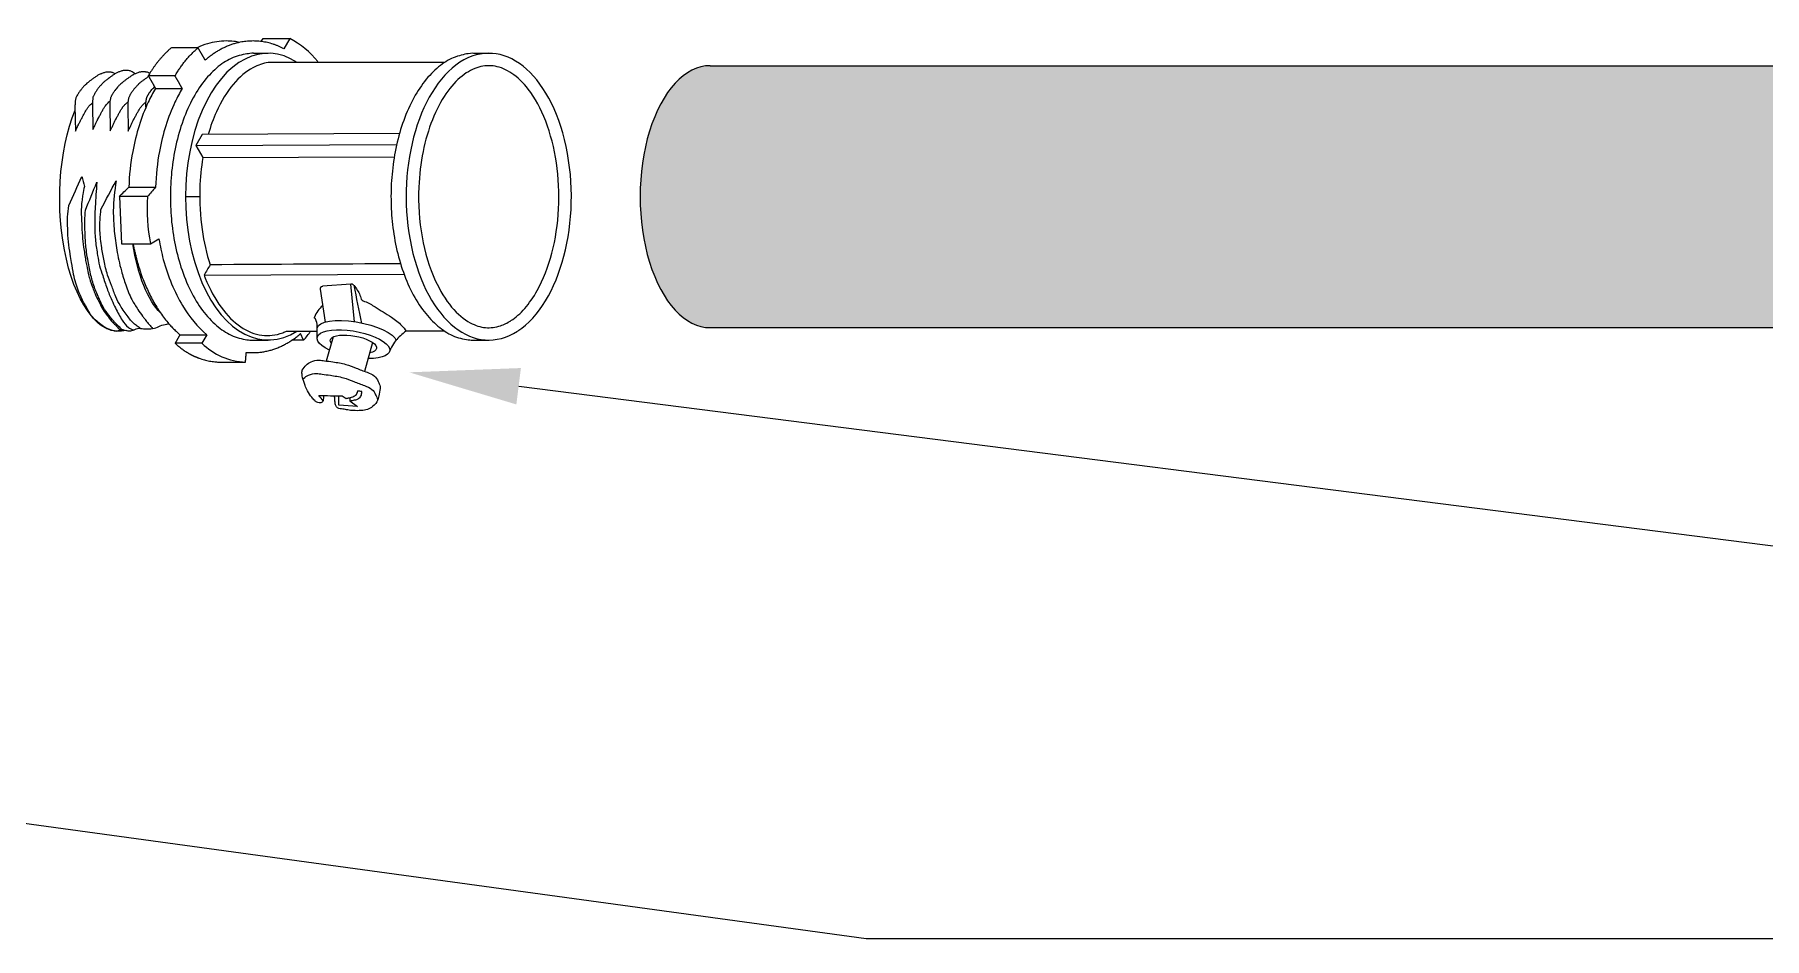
# Model space of a CAD drawing. Header units: metres. Extents: x 86 to 375, y -25 to 177.
# Drawn here: x 243.2 to 255.75, y 54.08 to 60.64 of the extents above; entities that cross this region are included whole.
import ezdxf

# ---------------------------------------------------------------- set-up
doc = ezdxf.new("R2010")
doc.units = ezdxf.units.M

msp = doc.modelspace()

# ---------------------------------------------------------------- hatches: boundary and pattern name
at = {"lineweight": 0, "transparency": 33554687}
h = msp.add_hatch(color=8, dxfattribs=at)
h.dxf.hatch_style = 1
edge = h.paths.add_edge_path()
edge.add_ellipse((256.356, 59.464), major_axis=(0, 0.95), ratio=0.535366, start_angle=0, end_angle=180, ccw=False)
edge.add_line((256.356, 60.414), (248.101, 60.414))
edge.add_ellipse((248.101, 59.464), major_axis=(0, 0.95), ratio=0.535367, start_angle=0, end_angle=180)
edge.add_line((248.101, 58.514), (256.356, 58.514))

# ---------------------------------------------------------------- linework, layer by layer
at = {"lineweight": 0}
for p, q in [((244.845, 60.589), (244.858, 60.612)), ((244.858, 60.612), (245.052, 60.612)), ((245.052, 60.612), (245.009, 60.537)), ((243.652, 60.338), (243.647, 60.335)), ((243.656, 60.341), (243.652, 60.338)), ((243.661, 60.344), (243.656, 60.341)), ((243.666, 60.347), (243.661, 60.344)), ((243.671, 60.349), (243.666, 60.347)), ((243.676, 60.352), (243.671, 60.349)), ((243.681, 60.354), (243.676, 60.352)), ((243.686, 60.356), (243.681, 60.354)), ((243.69, 60.358), (243.686, 60.356)), ((243.696, 60.36), (243.69, 60.358)), ((243.702, 60.362), (243.696, 60.36)), ((243.707, 60.363), (243.702, 60.362)), ((243.712, 60.365), (243.707, 60.363)), ((243.718, 60.366), (243.712, 60.365)), ((243.722, 60.366), (243.718, 60.366)), ((243.729, 60.367), (243.722, 60.366)), ((243.734, 60.367), (243.729, 60.367)), ((243.74, 60.367), (243.734, 60.367)), ((243.745, 60.367), (243.74, 60.367)), ((243.752, 60.366), (243.745, 60.367)), ((243.756, 60.366), (243.752, 60.366)), ((243.762, 60.365), (243.756, 60.366)), ((243.761, 60.338), (243.756, 60.335)), ((243.765, 60.342), (243.761, 60.338)), ((243.767, 60.364), (243.762, 60.365)), ((243.77, 60.345), (243.765, 60.342)), ((243.772, 60.362), (243.767, 60.364)), ((243.774, 60.348), (243.77, 60.345)), ((243.777, 60.359), (243.772, 60.362)), ((243.779, 60.351), (243.774, 60.348)), ((243.782, 60.357), (243.777, 60.359)), ((243.784, 60.354), (243.779, 60.351)), ((243.785, 60.355), (243.782, 60.357)), ((243.788, 60.357), (243.784, 60.354)), ((243.793, 60.359), (243.788, 60.357)), ((243.798, 60.362), (243.793, 60.359)), ((243.803, 60.364), (243.798, 60.362)), ((243.808, 60.366), (243.803, 60.364)), ((243.813, 60.369), (243.808, 60.366)), ((243.817, 60.37), (243.813, 60.369)), ((243.823, 60.372), (243.817, 60.37)), ((243.829, 60.374), (243.823, 60.372)), ((243.834, 60.376), (243.829, 60.374)), ((243.839, 60.377), (243.834, 60.376)), ((243.845, 60.378), (243.839, 60.377)), ((243.849, 60.379), (243.845, 60.378)), ((243.856, 60.38), (243.849, 60.379)), ((243.861, 60.38), (243.856, 60.38)), ((243.867, 60.38), (243.861, 60.38)), ((243.872, 60.38), (243.867, 60.38)), ((243.879, 60.379), (243.872, 60.38)), ((243.883, 60.378), (243.879, 60.379)), ((243.889, 60.377), (243.883, 60.378)), ((243.894, 60.376), (243.889, 60.377)), ((243.9, 60.374), (243.894, 60.376)), ((243.9, 60.338), (243.895, 60.334)), ((243.904, 60.372), (243.9, 60.374)), ((243.904, 60.341), (243.9, 60.338)), ((243.909, 60.369), (243.904, 60.372)), ((243.909, 60.344), (243.904, 60.341)), ((243.931, 60.355), (243.909, 60.369)), ((243.914, 60.346), (243.909, 60.344)), ((243.918, 60.349), (243.914, 60.346)), ((243.923, 60.352), (243.918, 60.349)), ((243.928, 60.354), (243.923, 60.352)), ((243.933, 60.356), (243.928, 60.354)), ((243.938, 60.358), (243.933, 60.356)), ((243.943, 60.36), (243.938, 60.358)), ((243.949, 60.362), (243.943, 60.36)), ((243.954, 60.364), (243.949, 60.362)), ((243.959, 60.366), (243.954, 60.364)), ((243.965, 60.367), (243.959, 60.366)), ((243.97, 60.368), (243.965, 60.367)), ((243.974, 60.369), (243.97, 60.368)), ((243.981, 60.369), (243.974, 60.369)), ((243.987, 60.37), (243.981, 60.369)), ((243.992, 60.37), (243.987, 60.37)), ((243.998, 60.369), (243.992, 60.37)), ((244.005, 60.369), (243.998, 60.369)), ((244.009, 60.368), (244.005, 60.369)), ((244.014, 60.367), (244.009, 60.368)), ((244.02, 60.366), (244.014, 60.367)), ((244.025, 60.364), (244.02, 60.366)), ((244.03, 60.362), (244.025, 60.364)), ((244.22, 60.34), (244.026, 60.34)), ((244.028, 60.336), (244.026, 60.334)), ((244.034, 60.359), (244.03, 60.362)), ((244.036, 60.358), (244.034, 60.359)), ((245.252, 60.437), (245.256, 60.444)), ((243.52, 60.215), (243.517, 60.21)), ((243.523, 60.219), (243.52, 60.215)), ((243.526, 60.224), (243.523, 60.219)), ((243.529, 60.228), (243.526, 60.224)), ((243.532, 60.233), (243.529, 60.228)), ((243.536, 60.237), (243.532, 60.233)), ((243.539, 60.242), (243.536, 60.237)), ((243.543, 60.246), (243.539, 60.242)), ((243.546, 60.25), (243.543, 60.246)), ((243.55, 60.254), (243.546, 60.25)), ((243.553, 60.258), (243.55, 60.254)), ((243.557, 60.263), (243.553, 60.258)), ((243.561, 60.267), (243.557, 60.263)), ((243.565, 60.27), (243.561, 60.267)), ((243.569, 60.274), (243.565, 60.27)), ((243.573, 60.278), (243.569, 60.274)), ((243.575, 60.28), (243.573, 60.278)), ((243.581, 60.286), (243.575, 60.28)), ((243.585, 60.289), (243.581, 60.286)), ((243.589, 60.293), (243.585, 60.289)), ((243.594, 60.296), (243.589, 60.293)), ((243.598, 60.299), (243.594, 60.296)), ((243.602, 60.303), (243.598, 60.299)), ((243.607, 60.306), (243.602, 60.303)), ((243.611, 60.309), (243.607, 60.306)), ((243.617, 60.313), (243.611, 60.309)), ((243.62, 60.316), (243.617, 60.313)), ((243.625, 60.319), (243.62, 60.316)), ((243.629, 60.323), (243.625, 60.319)), ((243.634, 60.326), (243.629, 60.323)), ((243.638, 60.329), (243.634, 60.326)), ((243.639, 60.215), (243.635, 60.208)), ((243.643, 60.332), (243.638, 60.329)), ((243.641, 60.218), (243.639, 60.215)), ((243.644, 60.223), (243.641, 60.218)), ((243.647, 60.335), (243.643, 60.332)), ((243.647, 60.227), (243.644, 60.223)), ((243.65, 60.232), (243.647, 60.227)), ((243.653, 60.236), (243.65, 60.232)), ((243.656, 60.241), (243.653, 60.236)), ((243.659, 60.245), (243.656, 60.241)), ((243.663, 60.25), (243.659, 60.245)), ((243.666, 60.254), (243.663, 60.25)), ((243.67, 60.258), (243.666, 60.254)), ((243.673, 60.263), (243.67, 60.258)), ((243.677, 60.267), (243.673, 60.263)), ((243.681, 60.271), (243.677, 60.267)), ((243.684, 60.275), (243.681, 60.271)), ((243.688, 60.279), (243.684, 60.275)), ((243.692, 60.283), (243.688, 60.279)), ((243.696, 60.287), (243.692, 60.283)), ((243.7, 60.291), (243.696, 60.287)), ((243.702, 60.293), (243.7, 60.291)), ((243.708, 60.298), (243.702, 60.293)), ((243.712, 60.302), (243.708, 60.298)), ((243.716, 60.305), (243.712, 60.302)), ((243.721, 60.308), (243.716, 60.305)), ((243.725, 60.312), (243.721, 60.308)), ((243.73, 60.315), (243.725, 60.312)), ((243.734, 60.319), (243.73, 60.315)), ((243.738, 60.322), (243.734, 60.319)), ((243.744, 60.326), (243.738, 60.322)), ((243.747, 60.328), (243.744, 60.326)), ((243.752, 60.332), (243.747, 60.328)), ((243.756, 60.335), (243.752, 60.332)), ((243.769, 60.212), (243.766, 60.208)), ((243.772, 60.217), (243.769, 60.212)), ((243.775, 60.222), (243.772, 60.217)), ((243.778, 60.226), (243.775, 60.222)), ((243.782, 60.231), (243.778, 60.226)), ((243.785, 60.235), (243.782, 60.231)), ((243.788, 60.24), (243.785, 60.235)), ((243.792, 60.244), (243.788, 60.24)), ((243.795, 60.248), (243.792, 60.244)), ((243.799, 60.252), (243.795, 60.248)), ((243.802, 60.257), (243.799, 60.252)), ((243.806, 60.261), (243.802, 60.257)), ((243.81, 60.265), (243.806, 60.261)), ((243.813, 60.269), (243.81, 60.265)), ((243.817, 60.273), (243.813, 60.269)), ((243.821, 60.277), (243.817, 60.273)), ((243.825, 60.28), (243.821, 60.277)), ((243.828, 60.283), (243.825, 60.28)), ((243.833, 60.288), (243.828, 60.283)), ((243.838, 60.291), (243.833, 60.288)), ((243.842, 60.295), (243.838, 60.291)), ((243.846, 60.298), (243.842, 60.295)), ((243.851, 60.302), (243.846, 60.298)), ((243.855, 60.305), (243.851, 60.302)), ((243.859, 60.308), (243.855, 60.305)), ((243.864, 60.312), (243.859, 60.308)), ((243.869, 60.316), (243.864, 60.312)), ((243.873, 60.318), (243.869, 60.316)), ((243.877, 60.322), (243.873, 60.318)), ((243.882, 60.325), (243.877, 60.322)), ((243.886, 60.328), (243.882, 60.325)), ((243.891, 60.331), (243.886, 60.328)), ((243.895, 60.334), (243.891, 60.331)), ((243.9, 60.212), (243.897, 60.207)), ((243.903, 60.217), (243.9, 60.212)), ((243.906, 60.221), (243.903, 60.217)), ((243.909, 60.226), (243.906, 60.221)), ((243.912, 60.23), (243.909, 60.226)), ((243.916, 60.235), (243.912, 60.23)), ((243.919, 60.239), (243.916, 60.235)), ((243.922, 60.243), (243.919, 60.239)), ((243.926, 60.248), (243.922, 60.243)), ((243.929, 60.252), (243.926, 60.248)), ((243.933, 60.256), (243.929, 60.252)), ((243.937, 60.26), (243.933, 60.256)), ((243.94, 60.264), (243.937, 60.26)), ((243.944, 60.268), (243.94, 60.264)), ((243.948, 60.272), (243.944, 60.268)), ((243.952, 60.276), (243.948, 60.272)), ((243.956, 60.28), (243.952, 60.276)), ((243.958, 60.282), (243.956, 60.28)), ((243.964, 60.287), (243.958, 60.282)), ((243.968, 60.291), (243.964, 60.287)), ((243.973, 60.294), (243.968, 60.291)), ((243.977, 60.298), (243.973, 60.294)), ((243.981, 60.301), (243.977, 60.298)), ((243.986, 60.305), (243.981, 60.301)), ((243.99, 60.308), (243.986, 60.305)), ((243.995, 60.311), (243.99, 60.308)), ((244, 60.315), (243.995, 60.311)), ((244.003, 60.318), (244, 60.315)), ((244.008, 60.321), (244.003, 60.318)), ((244.012, 60.324), (244.008, 60.321)), ((244.017, 60.328), (244.012, 60.324)), ((244.021, 60.331), (244.017, 60.328)), ((244.026, 60.334), (244.021, 60.331)), ((243.495, 60.132), (243.494, 60.126)), ((243.494, 60.126), (243.494, 60.121)), ((243.494, 60.121), (243.497, 59.939)), ((243.496, 60.154), (243.495, 60.148)), ((243.495, 60.148), (243.495, 60.143)), ((243.495, 60.143), (243.495, 60.137)), ((243.495, 60.137), (243.495, 60.132)), ((243.497, 60.165), (243.496, 60.159)), ((243.496, 60.159), (243.496, 60.154)), ((243.498, 60.17), (243.497, 60.165)), ((243.5, 60.177), (243.498, 60.17)), ((243.501, 60.181), (243.5, 60.177)), ((243.503, 60.186), (243.501, 60.181)), ((243.506, 60.191), (243.503, 60.186)), ((243.508, 60.196), (243.506, 60.191)), ((243.512, 60.202), (243.508, 60.196)), ((243.514, 60.206), (243.512, 60.202)), ((243.517, 60.21), (243.514, 60.206)), ((243.569, 60.08), (243.572, 60.086)), ((243.572, 60.086), (243.575, 60.091)), ((243.575, 60.091), (243.578, 60.096)), ((243.578, 60.096), (243.582, 60.101)), ((243.582, 60.101), (243.585, 60.106)), ((243.585, 60.106), (243.588, 60.11)), ((243.588, 60.11), (243.592, 60.116)), ((243.592, 60.116), (243.596, 60.121)), ((243.596, 60.121), (243.6, 60.125)), ((243.6, 60.125), (243.605, 60.13)), ((243.605, 60.13), (243.608, 60.133)), ((243.608, 60.133), (243.614, 60.138)), ((243.614, 60.138), (243.618, 60.142)), ((243.618, 60.142), (243.622, 60.145)), ((243.623, 60.166), (243.622, 60.161)), ((243.622, 60.161), (243.622, 60.155)), ((243.622, 60.155), (243.622, 60.15)), ((243.622, 60.15), (243.622, 60.144)), ((243.622, 60.144), (243.622, 60.139)), ((243.622, 60.139), (243.622, 60.133)), ((243.622, 60.133), (243.624, 59.951)), ((243.624, 60.177), (243.623, 60.172)), ((243.623, 60.172), (243.623, 60.166)), ((243.625, 60.183), (243.624, 60.177)), ((243.627, 60.19), (243.625, 60.183)), ((243.629, 60.193), (243.627, 60.19)), ((243.631, 60.198), (243.629, 60.193)), ((243.633, 60.203), (243.631, 60.198)), ((243.635, 60.208), (243.633, 60.203)), ((243.69, 60.082), (243.693, 60.087)), ((243.693, 60.087), (243.696, 60.093)), ((243.696, 60.093), (243.699, 60.098)), ((243.699, 60.098), (243.702, 60.103)), ((243.702, 60.103), (243.706, 60.109)), ((243.706, 60.109), (243.709, 60.114)), ((243.709, 60.114), (243.712, 60.119)), ((243.712, 60.119), (243.715, 60.122)), ((243.715, 60.122), (243.72, 60.129)), ((243.72, 60.129), (243.724, 60.133)), ((243.724, 60.133), (243.728, 60.138)), ((243.728, 60.138), (243.732, 60.142)), ((243.732, 60.142), (243.735, 60.145)), ((243.735, 60.145), (243.741, 60.151)), ((243.741, 60.151), (243.745, 60.155)), ((243.745, 60.155), (243.748, 60.157)), ((243.748, 60.151), (243.747, 60.145)), ((243.747, 60.145), (243.747, 60.14)), ((243.747, 60.14), (243.747, 60.134)), ((243.747, 60.134), (243.747, 60.129)), ((243.747, 60.129), (243.747, 60.123)), ((243.747, 60.123), (243.75, 59.941)), ((243.749, 60.162), (243.748, 60.156)), ((243.748, 60.156), (243.748, 60.151)), ((243.75, 60.167), (243.749, 60.162)), ((243.751, 60.172), (243.75, 60.167)), ((243.753, 60.18), (243.751, 60.172)), ((243.754, 60.183), (243.753, 60.18)), ((243.756, 60.188), (243.754, 60.183)), ((243.758, 60.193), (243.756, 60.188)), ((243.761, 60.198), (243.758, 60.193)), ((243.764, 60.204), (243.761, 60.198)), ((243.766, 60.208), (243.764, 60.204)), ((243.822, 60.083), (243.825, 60.088)), ((243.825, 60.088), (243.828, 60.093)), ((243.828, 60.093), (243.831, 60.098)), ((243.831, 60.098), (243.834, 60.103)), ((243.834, 60.103), (243.838, 60.109)), ((243.838, 60.109), (243.84, 60.112)), ((243.84, 60.112), (243.845, 60.118)), ((243.845, 60.118), (243.849, 60.123)), ((243.849, 60.123), (243.853, 60.128)), ((243.853, 60.128), (243.857, 60.132)), ((243.857, 60.132), (243.86, 60.135)), ((243.86, 60.135), (243.866, 60.14)), ((243.866, 60.14), (243.871, 60.144)), ((243.871, 60.144), (243.876, 60.148)), ((243.876, 60.148), (243.878, 60.15)), ((243.879, 60.156), (243.878, 60.15)), ((243.878, 60.15), (243.878, 60.145)), ((243.878, 60.145), (243.878, 60.139)), ((243.878, 60.139), (243.878, 60.134)), ((243.878, 60.134), (243.878, 60.128)), ((243.878, 60.128), (243.878, 60.123)), ((243.878, 60.123), (243.881, 59.94)), ((243.88, 60.161), (243.879, 60.156)), ((243.882, 60.172), (243.88, 60.167)), ((243.88, 60.167), (243.88, 60.161)), ((243.883, 60.179), (243.882, 60.172)), ((243.885, 60.183), (243.883, 60.179)), ((243.887, 60.188), (243.885, 60.183)), ((243.889, 60.193), (243.887, 60.188)), ((243.891, 60.198), (243.889, 60.193)), ((243.895, 60.204), (243.891, 60.198)), ((243.897, 60.207), (243.895, 60.204)), ((243.952, 60.082), (243.955, 60.087)), ((243.955, 60.087), (243.959, 60.093)), ((243.959, 60.093), (243.962, 60.098)), ((243.962, 60.098), (243.965, 60.103)), ((243.965, 60.103), (243.968, 60.108)), ((243.968, 60.108), (243.971, 60.112)), ((243.971, 60.112), (243.976, 60.118)), ((243.976, 60.118), (243.98, 60.123)), ((243.98, 60.123), (243.984, 60.127)), ((243.984, 60.127), (243.988, 60.132)), ((243.988, 60.132), (243.991, 60.135)), ((243.991, 60.135), (243.997, 60.14)), ((243.997, 60.14), (244.002, 60.144)), ((244.002, 60.144), (244.006, 60.148)), ((244.006, 60.148), (244.011, 60.152)), ((243.505, 59.955), (243.508, 59.961)), ((243.508, 59.961), (243.51, 59.966)), ((243.51, 59.966), (243.513, 59.972)), ((243.513, 59.972), (243.516, 59.977)), ((243.516, 59.977), (243.519, 59.984)), ((243.519, 59.984), (243.521, 59.988)), ((243.521, 59.988), (243.523, 59.994)), ((243.523, 59.994), (243.526, 59.999)), ((243.526, 59.999), (243.529, 60.005)), ((243.529, 60.005), (243.531, 60.01)), ((243.531, 60.01), (243.534, 60.016)), ((243.534, 60.016), (243.536, 60.02)), ((243.536, 60.02), (243.54, 60.027)), ((243.54, 60.027), (243.543, 60.032)), ((243.543, 60.032), (243.546, 60.037)), ((243.546, 60.037), (243.548, 60.043)), ((243.548, 60.043), (243.551, 60.048)), ((243.551, 60.048), (243.554, 60.053)), ((243.554, 60.053), (243.558, 60.06)), ((243.558, 60.06), (243.56, 60.064)), ((243.56, 60.064), (243.563, 60.07)), ((243.563, 60.07), (243.566, 60.075)), ((243.566, 60.075), (243.569, 60.08)), ((243.627, 59.957), (243.63, 59.962)), ((243.63, 59.962), (243.632, 59.968)), ((243.632, 59.968), (243.635, 59.973)), ((243.635, 59.973), (243.638, 59.979)), ((243.638, 59.979), (243.64, 59.984)), ((243.64, 59.984), (243.643, 59.99)), ((243.643, 59.99), (243.646, 59.996)), ((243.646, 59.996), (243.648, 60.001)), ((243.648, 60.001), (243.651, 60.006)), ((243.651, 60.006), (243.653, 60.012)), ((243.653, 60.012), (243.656, 60.017)), ((243.656, 60.017), (243.659, 60.023)), ((243.659, 60.023), (243.661, 60.028)), ((243.661, 60.028), (243.663, 60.032)), ((243.663, 60.032), (243.667, 60.039)), ((243.667, 60.039), (243.67, 60.044)), ((243.67, 60.044), (243.673, 60.05)), ((243.673, 60.05), (243.676, 60.055)), ((243.676, 60.055), (243.679, 60.061)), ((243.679, 60.061), (243.682, 60.066)), ((243.682, 60.066), (243.685, 60.073)), ((243.685, 60.073), (243.687, 60.077)), ((243.687, 60.077), (243.69, 60.082)), ((243.758, 59.957), (243.76, 59.963)), ((243.76, 59.963), (243.763, 59.968)), ((243.763, 59.968), (243.766, 59.974)), ((243.766, 59.974), (243.768, 59.979)), ((243.768, 59.979), (243.771, 59.986)), ((243.771, 59.986), (243.773, 59.99)), ((243.773, 59.99), (243.776, 59.996)), ((243.776, 59.996), (243.779, 60.002)), ((243.779, 60.002), (243.781, 60.007)), ((243.781, 60.007), (243.784, 60.013)), ((243.784, 60.013), (243.787, 60.018)), ((243.787, 60.018), (243.789, 60.022)), ((243.789, 60.022), (243.792, 60.029)), ((243.792, 60.029), (243.795, 60.034)), ((243.795, 60.034), (243.798, 60.04)), ((243.798, 60.04), (243.801, 60.045)), ((243.801, 60.045), (243.804, 60.05)), ((243.804, 60.05), (243.807, 60.056)), ((243.807, 60.056), (243.811, 60.063)), ((243.811, 60.063), (243.813, 60.066)), ((243.813, 60.066), (243.816, 60.072)), ((243.816, 60.072), (243.819, 60.077)), ((243.819, 60.077), (243.822, 60.083)), ((243.888, 59.957), (243.891, 59.962)), ((243.891, 59.962), (243.894, 59.968)), ((243.894, 59.968), (243.896, 59.973)), ((243.896, 59.973), (243.899, 59.979)), ((243.899, 59.979), (243.902, 59.986)), ((243.902, 59.986), (243.904, 59.99)), ((243.904, 59.99), (243.907, 59.996)), ((243.907, 59.996), (243.909, 60.001)), ((243.909, 60.001), (243.912, 60.007)), ((243.912, 60.007), (243.915, 60.012)), ((243.915, 60.012), (243.917, 60.018)), ((243.917, 60.018), (243.919, 60.022)), ((243.919, 60.022), (243.923, 60.028)), ((243.923, 60.028), (243.926, 60.034)), ((243.926, 60.034), (243.929, 60.039)), ((243.929, 60.039), (243.932, 60.045)), ((243.932, 60.045), (243.935, 60.05)), ((243.935, 60.05), (243.938, 60.055)), ((243.938, 60.055), (243.941, 60.062)), ((243.941, 60.062), (243.944, 60.066)), ((243.944, 60.066), (243.946, 60.071)), ((243.946, 60.071), (243.949, 60.077)), ((243.949, 60.077), (243.952, 60.082)), ((243.497, 59.939), (243.5, 59.944)), ((243.5, 59.944), (243.503, 59.95)), ((243.503, 59.95), (243.505, 59.955)), ((243.624, 59.951), (243.627, 59.957)), ((243.75, 59.941), (243.752, 59.946)), ((243.752, 59.946), (243.755, 59.952)), ((243.755, 59.952), (243.758, 59.957)), ((243.881, 59.94), (243.883, 59.946)), ((243.883, 59.946), (243.886, 59.951)), ((243.886, 59.951), (243.888, 59.957)), ((244.417, 59.916), (244.371, 59.835)), ((244.371, 59.835), (245.827, 59.842)), ((244.371, 59.835), (244.422, 59.747)), ((245.848, 59.923), (244.417, 59.916)), ((244.422, 59.747), (245.81, 59.753)), ((243.817, 59.466), (243.831, 59.122)), ((244.296, 59.465), (244.399, 59.465)), ((243.831, 59.122), (244.041, 59.122)), ((244.041, 59.122), (244.103, 59.157)), ((244.431, 58.895), (245.881, 58.902)), ((245.272, 58.792), (245.308, 58.554)), ((245.494, 58.83), (245.29, 58.814)), ((245.522, 58.557), (245.494, 58.83)), ((244.256, 58.463), (244.45, 58.463)), ((244.45, 58.463), (244.415, 58.401)), ((245.151, 58.422), (245.13, 58.471)), ((246.175, 58.489), (245.897, 58.489)), ((244.415, 58.401), (244.221, 58.401)), ((245.151, 58.422), (245.066, 58.422)), ((245.366, 58.448), (245.317, 58.272)), ((245.653, 58.406), (245.594, 58.195)), ((245.408, 57.951), (245.407, 58.02)), ((245.487, 57.982), (245.542, 57.943)), ((245.542, 57.943), (245.408, 57.951))]:
    msp.add_line(p, q, dxfattribs=at)
at = {"lineweight": 0, "transparency": 33554687}
for p, q in [((248.101, 60.414), (256.356, 60.414)), ((248.101, 58.514), (256.356, 58.514))]:
    msp.add_line(p, q, dxfattribs=at)
at = {"linetype": 'ByBlock', "lineweight": -2, "transparency": 33554687}
for p, q in [((246.712, 58.089), (259.713, 56.433)), ((241.081, 55.201), (249.232, 54.084)), ((249.232, 54.084), (260.242, 54.084))]:
    msp.add_line(p, q, dxfattribs=at)
at = {"lineweight": 0}
for centre, major_axis, ratio, start_param, end_param in [((244.895, 59.464), (0, 1.04), 0.575694, -0.358891, 3.497565), ((244.75, 60.036), (-0.459, 0.459), 1, 4.605388, 5.014134), ((246.495, 59.464), (0, 1.04), 0.575694, 3.500298, 9.78075), ((245.412, 59.377), (-0.986, 0.986), 1, 0.722408, 0.969226), ((245.497, 58.803), (0.0192, 0.0192), 1, 6.219885, 7.191838), ((245.291, 58.794), (-0.0137, 0.0137), 1, -0.706281, 0.93444), ((245.42, 58.516), (0.144, 0.144), 1, 1.475315, 1.983152), ((244.797, 58.763), (0.347, 0.347), 1, 4.731097, 4.906867), ((244.755, 58.754), (-0.347, 0.347), 1, 1.589505, 2.307136)]:
    msp.add_ellipse(centre, major_axis=major_axis, ratio=ratio, start_param=start_param, end_param=end_param, dxfattribs=at)
at = {"lineweight": 0, "transparency": 33554687}
msp.add_ellipse((248.101, 59.464), major_axis=(0, 0.95), ratio=0.535367, start_param=0, end_param=3.141593, dxfattribs=at)
at = {"lineweight": 0, "extrusion": (0, 0, -1)}
for centre, major_axis, ratio, start_param, end_param in [((243.813, 59.443), (-0.005, 0.956), 0.448971, 3.032406, 5.460085), ((244.242, 59.395), (-0.004, 0.835), 0.415533, 3.5284, 4.382021), ((245.514, 58.394), (-0.263, 0.049), 0.351645, -0.912294, 4.229293), ((245.538, 58.459), (-0.287, 0.053), 0.322725, 0, 2.991455), ((245.514, 58.394), (-0.168, 0.031), 0.351645, -0.381037, 3.865717)]:
    msp.add_ellipse(centre, major_axis=major_axis, ratio=ratio, start_param=start_param, end_param=end_param, dxfattribs=at)
at = {"lineweight": 0}
for points, weights, degree, knots in [([(245.009, 60.537), (244.956, 60.565), (244.899, 60.583), (244.822, 60.592), (244.804, 60.593), (244.785, 60.593), (244.739, 60.593), (244.693, 60.586), (244.605, 60.56), (244.562, 60.54), (244.493, 60.497), (244.465, 60.477), (244.439, 60.454), (244.422, 60.484), (244.404, 60.514), (244.387, 60.544), (244.322, 60.544), (244.258, 60.544), (244.193, 60.544), (244.126, 60.486), (244.07, 60.417), (244.026, 60.34), (244.044, 60.31), (244.061, 60.28), (244.078, 60.249), (244.143, 60.249), (244.208, 60.249), (244.272, 60.249), (244.255, 60.28), (244.237, 60.31), (244.22, 60.34), (244.264, 60.417), (244.32, 60.486), (244.387, 60.544)], [1, 1, 1, 1, 1, 1, 1, 1, 1, 1, 1, 1, 1, 1, 1, 1, 1, 1, 1, 0.990229198109, 0.990229198109, 1, 1, 1, 1, 1, 1, 1, 1, 1, 1, 0.990229198109, 0.990229198109, 1], 3, [0, 0, 0, 0, 0.219342, 0.219342, 0.288501, 0.288501, 0.288501, 0.460148, 0.460148, 0.631794, 0.631794, 0.75593, 0.75593, 0.75593, 1.75593, 1.75593, 1.75593, 2.75593, 2.75593, 2.75593, 3.098767, 3.098767, 3.098767, 4.098767, 4.098767, 4.098767, 5.098767, 5.098767, 5.098767, 6.098767, 6.098767, 6.098767, 6.441604, 6.441604, 6.441604, 6.441604]), ([(244.895, 60.503), (244.84, 60.503), (244.785, 60.503), (244.186, 60.503), (244.186, 59.463), (244.186, 58.423), (244.785, 58.423), (244.84, 58.423), (244.895, 58.423)], [1, 1, 1, 0.707106781187, 1, 0.707106781187, 1, 1, 1], 2, [0, 0, 0, 1, 1, 2.570796, 2.570796, 4.141593, 4.141593, 5.141593, 5.141593, 5.141593]), ([(246.522, 60.503), (246.454, 60.503), (246.385, 60.503), (245.786, 60.503), (245.786, 59.463), (245.786, 58.423), (246.385, 58.423), (246.44, 58.423), (246.495, 58.423)], [1, 1, 1, 0.707106781187, 1, 0.707106781187, 1, 1, 1], 2, [0, 0, 0, 1, 1, 2.570796, 2.570796, 4.141593, 4.141593, 5.141593, 5.141593, 5.141593]), ([(243.915, 59.122), (243.923, 59.084), (243.932, 59.046), (243.974, 58.886), (244.021, 58.772), (244.13, 58.591), (244.189, 58.519), (244.256, 58.463), (244.244, 58.442), (244.232, 58.422), (244.221, 58.401), (244.307, 58.318), (244.417, 58.27), (244.537, 58.264), (244.602, 58.264), (244.666, 58.264), (244.731, 58.264), (244.733, 58.288), (244.735, 58.312), (244.737, 58.335), (244.765, 58.332), (244.794, 58.332), (244.881, 58.339), (244.939, 58.355), (245.041, 58.403), (245.087, 58.434), (245.13, 58.471)], [1, 1, 1, 1, 1, 1, 1, 1, 1, 1, 1, 0.957542218132, 0.957542218132, 1, 1, 1, 1, 1, 1, 1, 1, 1, 1, 1, 1, 1, 1], 3, [0, 0, 0, 0, 0.112609, 0.112609, 0.485211, 0.485211, 0.798906, 0.798906, 0.798906, 1.798906, 1.798906, 1.798906, 2.516538, 2.516538, 2.516538, 3.516538, 3.516538, 3.516538, 4.516538, 4.516538, 4.516538, 4.623088, 4.623088, 4.841794, 4.841794, 5.041077, 5.041077, 5.041077, 5.041077])]:
    msp.add_rational_spline(points, weights, degree=degree, knots=knots, dxfattribs=at)
for points, knots in [([(244.688, 60.583), (244.675, 60.586), (244.661, 60.588), (244.628, 60.592), (244.61, 60.593), (244.591, 60.593), (244.545, 60.593), (244.499, 60.586), (244.43, 60.565), (244.405, 60.556), (244.381, 60.544)], [6.1617912, 6.1617912, 6.1617912, 6.1617912, 6.2140268, 6.2140268, 6.2831853, 6.2831853, 6.2831853, 6.4548319, 6.4548319, 6.5533193, 6.5533193, 6.5533193, 6.5533193]), ([(246.174, 60.437), (245.748, 60.437), (245.322, 60.437), (244.895, 60.437), (244.859, 60.431), (244.822, 60.419), (244.736, 60.373), (244.687, 60.332), (244.597, 60.224), (244.555, 60.156), (244.497, 60.028), (244.477, 59.974), (244.461, 59.916)], [0, 0, 0, 0, 1, 1, 1, 1.228038, 1.228038, 1.530212, 1.530212, 1.832386, 1.832386, 2.028146, 2.028146, 2.028146, 2.028146]), ([(246.656, 58.565), (246.69, 58.587), (246.724, 58.617), (246.788, 58.69), (246.819, 58.734), (246.89, 58.862), (246.926, 58.954), (246.979, 59.155), (246.996, 59.265), (247.007, 59.488), (247.002, 59.601), (246.97, 59.817), (246.943, 59.92), (246.873, 60.102), (246.83, 60.181), (246.744, 60.292), (246.703, 60.33), (246.622, 60.386), (246.581, 60.402), (246.502, 60.417), (246.463, 60.415), (246.383, 60.392), (246.342, 60.371), (246.261, 60.307), (246.221, 60.263), (246.148, 60.157), (246.115, 60.093), (246.058, 59.951), (246.035, 59.873), (246.002, 59.708), (245.991, 59.621), (245.983, 59.411), (245.991, 59.288), (246.032, 59.057), (246.065, 58.949), (246.142, 58.781), (246.182, 58.715), (246.269, 58.612), (246.315, 58.574), (246.398, 58.529), (246.435, 58.518), (246.508, 58.511), (246.544, 58.516), (246.605, 58.536), (246.63, 58.548), (246.655, 58.564)], [3.500298, 3.500298, 3.500298, 3.500298, 3.722343, 3.722343, 3.944387, 3.944387, 4.284019, 4.284019, 4.623651, 4.623651, 4.963282, 4.963282, 5.302914, 5.302914, 5.642546, 5.642546, 5.910257, 5.910257, 6.177969, 6.177969, 6.44568, 6.44568, 6.713392, 6.713392, 6.981103, 6.981103, 7.248815, 7.248815, 7.516526, 7.516526, 7.784238, 7.784238, 8.153358, 8.153358, 8.522479, 8.522479, 8.824033, 8.824033, 9.125588, 9.125588, 9.371073, 9.371073, 9.616557, 9.616557, 9.78075, 9.78075, 9.78075, 9.78075]), ([(244.078, 60.249), (244.059, 60.218), (244.042, 60.184), (243.975, 60.042), (243.937, 59.92), (243.897, 59.707), (243.888, 59.618), (243.885, 59.532), (243.949, 59.532), (244.014, 59.532), (244.079, 59.532), (244.059, 59.51), (244.039, 59.487), (244.02, 59.465), (243.951, 59.465), (243.883, 59.465), (243.814, 59.465), (243.838, 59.487), (243.861, 59.51), (243.885, 59.532)], [0, 0, 0, 0, 0.120098, 0.120098, 0.4927, 0.4927, 0.741841, 0.741841, 0.741841, 1.741841, 1.741841, 1.741841, 2.741841, 2.741841, 2.741841, 3.741841, 3.741841, 3.741841, 4.741841, 4.741841, 4.741841, 4.741841]), ([(244.009, 60.112), (244.008, 60.116), (244.008, 60.119), (244.008, 60.122), (244.008, 60.124), (244.008, 60.126), (244.008, 60.128), (244.008, 60.129), (244.008, 60.131), (244.008, 60.133), (244.009, 60.135), (244.009, 60.137), (244.009, 60.139), (244.009, 60.141), (244.009, 60.142), (244.009, 60.144), (244.009, 60.146), (244.009, 60.148), (244.009, 60.15), (244.009, 60.152), (244.009, 60.153), (244.01, 60.155), (244.01, 60.157), (244.01, 60.159), (244.01, 60.161), (244.011, 60.163), (244.011, 60.164), (244.011, 60.166), (244.012, 60.168), (244.012, 60.17), (244.012, 60.172), (244.013, 60.174), (244.014, 60.176), (244.014, 60.179), (244.015, 60.18), (244.015, 60.181), (244.015, 60.182), (244.016, 60.184), (244.017, 60.186), (244.017, 60.187), (244.018, 60.189), (244.019, 60.191), (244.02, 60.192), (244.021, 60.194), (244.021, 60.196), (244.022, 60.197), (244.023, 60.199), (244.024, 60.201), (244.026, 60.203), (244.026, 60.205), (244.027, 60.206), (244.028, 60.207), (244.029, 60.208), (244.03, 60.21), (244.03, 60.212), (244.031, 60.213), (244.032, 60.215), (244.033, 60.216), (244.035, 60.218), (244.036, 60.219), (244.037, 60.221), (244.038, 60.222), (244.039, 60.224), (244.04, 60.225), (244.041, 60.227), (244.042, 60.228), (244.043, 60.23), (244.044, 60.231), (244.045, 60.233), (244.046, 60.234), (244.054, 60.243), (244.063, 60.252), (244.072, 60.26), (244.072, 60.26)], [0, 0, 0, 0, 1, 1, 1, 2, 2, 2, 3, 3, 3, 4, 4, 4, 5, 5, 5, 6, 6, 6, 7, 7, 7, 8, 8, 8, 9, 9, 9, 10, 10, 10, 11, 11, 11, 12, 12, 12, 13, 13, 13, 14, 14, 14, 15, 15, 15, 16, 16, 16, 17, 17, 17, 18, 18, 18, 19, 19, 19, 20, 20, 20, 21, 21, 21, 22, 22, 22, 23, 23, 23, 23.474115, 23.479845, 23.479845, 23.479845, 23.479845]), ([(244.272, 60.249), (244.253, 60.218), (244.236, 60.184), (244.169, 60.042), (244.131, 59.92), (244.091, 59.708), (244.082, 59.62), (244.079, 59.532)], [7.0506297, 7.0506297, 7.0506297, 7.0506297, 7.1707275, 7.1707275, 7.54333, 7.54333, 7.7894561, 7.7894561, 7.7894561, 7.7894561]), ([(244.422, 59.747), (244.41, 59.675), (244.402, 59.6), (244.396, 59.424), (244.402, 59.323), (244.428, 59.136), (244.448, 59.05), (244.474, 58.97)], [7.568511, 7.568511, 7.568511, 7.568511, 7.7940553, 7.7940553, 8.0962292, 8.0962292, 8.3727688, 8.3727688, 8.3727688, 8.3727688]), ([(243.918, 58.495), (243.909, 58.492), (243.893, 58.485), (243.869, 58.491), (243.848, 58.496), (243.829, 58.501), (243.814, 58.493), (243.798, 58.484), (243.778, 58.49), (243.756, 58.494), (243.73, 58.504), (243.701, 58.518), (243.667, 58.541), (243.637, 58.572), (243.605, 58.609), (243.584, 58.652), (243.551, 58.707), (243.523, 58.768), (243.499, 58.838), (243.482, 58.907), (243.471, 58.977), (243.459, 59.056), (243.445, 59.139), (243.442, 59.229), (243.439, 59.317), (243.446, 59.372), (243.45, 59.4), (243.481, 59.47), (243.513, 59.54), (243.544, 59.611), (243.55, 59.587), (243.556, 59.562), (243.563, 59.538), (243.558, 59.519), (243.551, 59.487), (243.545, 59.436), (243.54, 59.386), (243.54, 59.331), (243.544, 59.261), (243.546, 59.183), (243.558, 59.093), (243.568, 59.02), (243.58, 58.957), (243.589, 58.912), (243.602, 58.863), (243.618, 58.818), (243.635, 58.767), (243.657, 58.723), (243.68, 58.675), (243.704, 58.633), (243.736, 58.593), (243.762, 58.554), (243.798, 58.529), (243.81, 58.501), (243.828, 58.499), (243.828, 58.498)], [0, 0, 0, 0, 13.776449, 25.410307, 35.103037, 46.85586, 53.474531, 59.984878, 73.535087, 82.425811, 94.105054, 113.916903, 131.64732, 155.514419, 178.50558, 204.509656, 227.321766, 274.131497, 304.746218, 337.558796, 381.074519, 411.739086, 457.284567, 506.017073, 547.423494, 589.128619, 589.128619, 589.128619, 590.128619, 590.128619, 590.128619, 591.128619, 591.128619, 591.128619, 591.251379, 591.331606, 591.447455, 591.553919, 591.686576, 591.872549, 592.042937, 592.246224, 592.331126, 592.443294, 592.529699, 592.647391, 592.73745, 592.864088, 592.952434, 593.069615, 593.164435, 593.268586, 593.354029, 593.435082, 593.442044, 593.442044, 593.442044, 593.442044]), ([(243.837, 58.498), (243.829, 58.506), (243.81, 58.525), (243.781, 58.554), (243.747, 58.595), (243.707, 58.643), (243.673, 58.716), (243.637, 58.797), (243.608, 58.893), (243.591, 58.983), (243.576, 59.073), (243.569, 59.15), (243.567, 59.225), (243.565, 59.293), (243.568, 59.341), (243.57, 59.366), (243.598, 59.434), (243.625, 59.501), (243.653, 59.568), (243.649, 59.509), (243.64, 59.404), (243.636, 59.261), (243.641, 59.143), (243.657, 59.047), (243.67, 58.963), (243.699, 58.884), (243.724, 58.8), (243.757, 58.722), (243.794, 58.645), (243.829, 58.576), (243.872, 58.517), (243.905, 58.501), (243.918, 58.495), (243.931, 58.502), (243.951, 58.513), (243.986, 58.505), (244.023, 58.507), (244.069, 58.504), (244.113, 58.529), (244.15, 58.538), (244.17, 58.541), (244.176, 58.542)], [0, 0, 0, 0, 0.072774, 0.164414, 0.255724, 0.40365, 0.550426, 0.749702, 0.958207, 1.171447, 1.315128, 1.526072, 1.647824, 1.7854, 1.945252, 1.945252, 1.945252, 2.945252, 2.945252, 2.945252, 92.333407, 161.017013, 216.6111, 269.025508, 307.70432, 344.099806, 394.090801, 439.206578, 471.120585, 522.128525, 556.50004, 576.844117, 576.844117, 576.844117, 577.391084, 577.723, 578.184797, 578.88433, 579.486097, 580.126311, 580.333847, 580.333847, 580.333847, 580.333847]), ([(243.97, 58.509), (243.967, 58.511), (243.963, 58.513), (243.96, 58.515), (243.96, 58.515), (243.96, 58.515), (243.96, 58.515), (243.951, 58.521), (243.919, 58.541), (243.875, 58.597), (243.826, 58.665), (243.786, 58.741), (243.761, 58.819), (243.726, 58.903), (243.705, 58.996), (243.686, 59.103), (243.67, 59.228), (243.678, 59.321), (243.683, 59.372), (243.719, 59.441), (243.756, 59.51), (243.792, 59.578), (243.783, 59.506), (243.767, 59.385), (243.778, 59.217), (243.793, 59.097), (243.811, 59.001), (243.833, 58.916), (243.863, 58.821), (243.899, 58.726), (243.945, 58.653), (243.978, 58.607), (243.997, 58.58), (244.005, 58.571), (244.007, 58.567), (244.007, 58.567), (244.007, 58.567), (244.007, 58.567), (244.024, 58.547), (244.041, 58.527), (244.057, 58.507)], [0, 0, 0, 0, 0.023298, 0.023298, 0.023298, 0.023298, 0.023298, 0.023298, 0.092711, 0.257352, 0.457619, 0.613593, 0.793461, 0.95908, 1.181421, 1.380453, 1.638432, 1.957649, 1.957649, 1.957649, 2.957649, 2.957649, 2.957649, 3.409196, 3.715069, 4.001599, 4.157036, 4.321689, 4.543141, 4.779333, 4.952248, 5.075352, 5.1295, 5.154211, 5.154211, 5.154211, 5.154211, 5.154211, 5.154211, 5.316631, 5.316631, 5.316631, 5.316631]), ([(244.103, 59.157), (244.112, 59.107), (244.122, 59.057), (244.168, 58.886), (244.215, 58.772), (244.324, 58.591), (244.383, 58.519), (244.45, 58.463)], [1.8589177, 1.8589177, 1.8589177, 1.8589177, 2.0053496, 2.0053496, 2.3779521, 2.3779521, 2.6916471, 2.6916471, 2.6916471, 2.6916471]), ([(245.855, 58.977), (245.395, 58.975), (244.935, 58.973), (244.474, 58.97), (244.46, 58.945), (244.445, 58.92), (244.431, 58.895), (244.433, 58.888), (244.436, 58.881), (244.472, 58.793), (244.511, 58.721), (244.598, 58.602), (244.646, 58.554), (244.746, 58.487), (244.797, 58.466), (244.9, 58.452), (244.951, 58.458), (245.011, 58.481), (245.02, 58.485), (245.029, 58.489), (245.103, 58.489), (245.177, 58.489), (245.251, 58.489)], [0, 0, 0, 0, 1, 1, 1, 2, 2, 2, 2.026017, 2.026017, 2.320289, 2.320289, 2.614561, 2.614561, 2.908833, 2.908833, 3.203106, 3.203106, 3.254604, 3.254604, 3.254604, 4.254604, 4.254604, 4.254604, 4.254604]), ([(245.575, 58.547), (245.556, 58.638), (245.537, 58.73), (245.518, 58.821), (245.534, 58.798), (245.555, 58.769), (245.567, 58.73), (245.574, 58.71), (245.603, 58.702), (245.635, 58.688), (245.697, 58.645), (245.779, 58.602), (245.855, 58.541), (245.886, 58.503), (245.897, 58.489), (245.889, 58.484), (245.867, 58.468), (245.836, 58.438), (245.801, 58.397), (245.785, 58.363), (245.777, 58.346)], [0, 0, 0, 0, 1, 1, 1, 43.061962, 53.22995, 63.022772, 72.81098, 95.225732, 115.78809, 185.667981, 234.602034, 260.000222, 260.000222, 260.000222, 274.350628, 300.198488, 325.655209, 354.954953, 354.954953, 354.954953, 354.954953]), ([(245.25, 58.438), (245.25, 58.462), (245.251, 58.487), (245.251, 58.512), (245.251, 58.53), (245.251, 58.558), (245.235, 58.582), (245.23, 58.59)], [0, 0, 0, 0, 1, 1, 1, 27.689348, 42.183105, 42.183105, 42.183105, 42.183105]), ([(245.295, 57.982), (245.292, 57.979), (245.288, 57.973), (245.277, 57.969), (245.264, 57.969), (245.247, 57.971), (245.229, 57.988), (245.205, 58.014), (245.182, 58.052), (245.164, 58.091), (245.152, 58.126), (245.143, 58.157), (245.139, 58.186), (245.142, 58.2), (245.143, 58.205), (245.152, 58.218), (245.167, 58.244), (245.21, 58.272), (245.258, 58.281), (245.311, 58.273), (245.376, 58.264), (245.454, 58.252), (245.536, 58.22), (245.604, 58.193), (245.667, 58.17), (245.692, 58.127), (245.713, 58.082), (245.7, 58.036), (245.693, 57.982), (245.659, 57.943), (245.616, 57.917), (245.586, 57.913), (245.571, 57.912), (245.551, 57.912), (245.518, 57.911), (245.473, 57.916), (245.437, 57.925), (245.401, 57.925), (245.384, 57.95), (245.379, 57.976), (245.378, 57.999), (245.377, 58.015), (245.377, 58.02)], [0, 0, 0, 0, 5.299395, 10.34997, 17.046902, 25.515906, 35.520526, 51.832027, 80.033117, 101.184129, 115.413241, 135.624493, 150.11984, 157.93123, 157.93123, 157.93123, 180.917199, 202.511548, 231.869708, 252.126353, 282.378426, 330.629876, 370.580801, 412.39508, 442.342649, 466.215495, 485.34651, 514.407954, 535.155207, 565.776184, 587.722971, 609.82659, 609.82659, 609.82659, 609.952387, 610.03248, 610.106471, 610.186872, 610.231142, 610.279936, 610.347707, 610.378955, 610.378955, 610.378955, 610.378955]), ([(245.148, 58.141), (245.149, 58.142), (245.161, 58.155), (245.192, 58.175), (245.24, 58.184), (245.293, 58.176), (245.358, 58.167), (245.436, 58.155), (245.518, 58.123), (245.586, 58.096), (245.649, 58.074), (245.674, 58.03), (245.687, 58.002), (245.689, 57.988), (245.689, 57.986)], [0.081261, 0.081261, 0.081261, 0.081261, 0.095163, 0.184564, 0.306108, 0.389971, 0.515216, 0.714979, 0.880377, 1.05349, 1.177474, 1.276309, 1.355512, 1.366688, 1.366688, 1.366688, 1.366688]), ([(245.297, 58.021), (245.296, 58.008), (245.295, 57.995), (245.295, 57.982), (245.284, 57.995), (245.273, 58.008), (245.262, 58.021), (245.319, 58.021), (245.375, 58.02), (245.432, 58.02), (245.441, 58.014), (245.45, 58.007), (245.46, 58.001), (245.468, 58.002), (245.487, 58.007), (245.516, 58.013), (245.54, 58.032), (245.544, 58.048), (245.545, 58.055)], [0, 0, 0, 0, 1, 1, 1, 2, 2, 2, 3, 3, 3, 4, 4, 4, 4.051716, 4.123936, 4.184149, 4.22672, 4.22672, 4.22672, 4.22672]), ([(245.487, 58.006), (245.487, 57.998), (245.487, 57.99), (245.487, 57.982), (245.496, 57.984), (245.516, 57.988), (245.546, 57.994), (245.573, 58.017), (245.574, 58.039), (245.575, 58.051), (245.565, 58.052), (245.555, 58.054), (245.545, 58.055)], [0, 0, 0, 0, 1, 1, 1, 14.557095, 32.00143, 46.545333, 63.569991, 63.569991, 63.569991, 64.569991, 64.569991, 64.569991, 64.569991])]:
    msp.add_open_spline(points, degree=3, knots=knots, dxfattribs=at)
at = {"lineweight": 0, "transparency": 33554687}
msp.add_solid([(246.695, 57.957), (245.918, 58.19), (246.728, 58.221)], dxfattribs=at)

doc.saveas('drawing.dxf')
